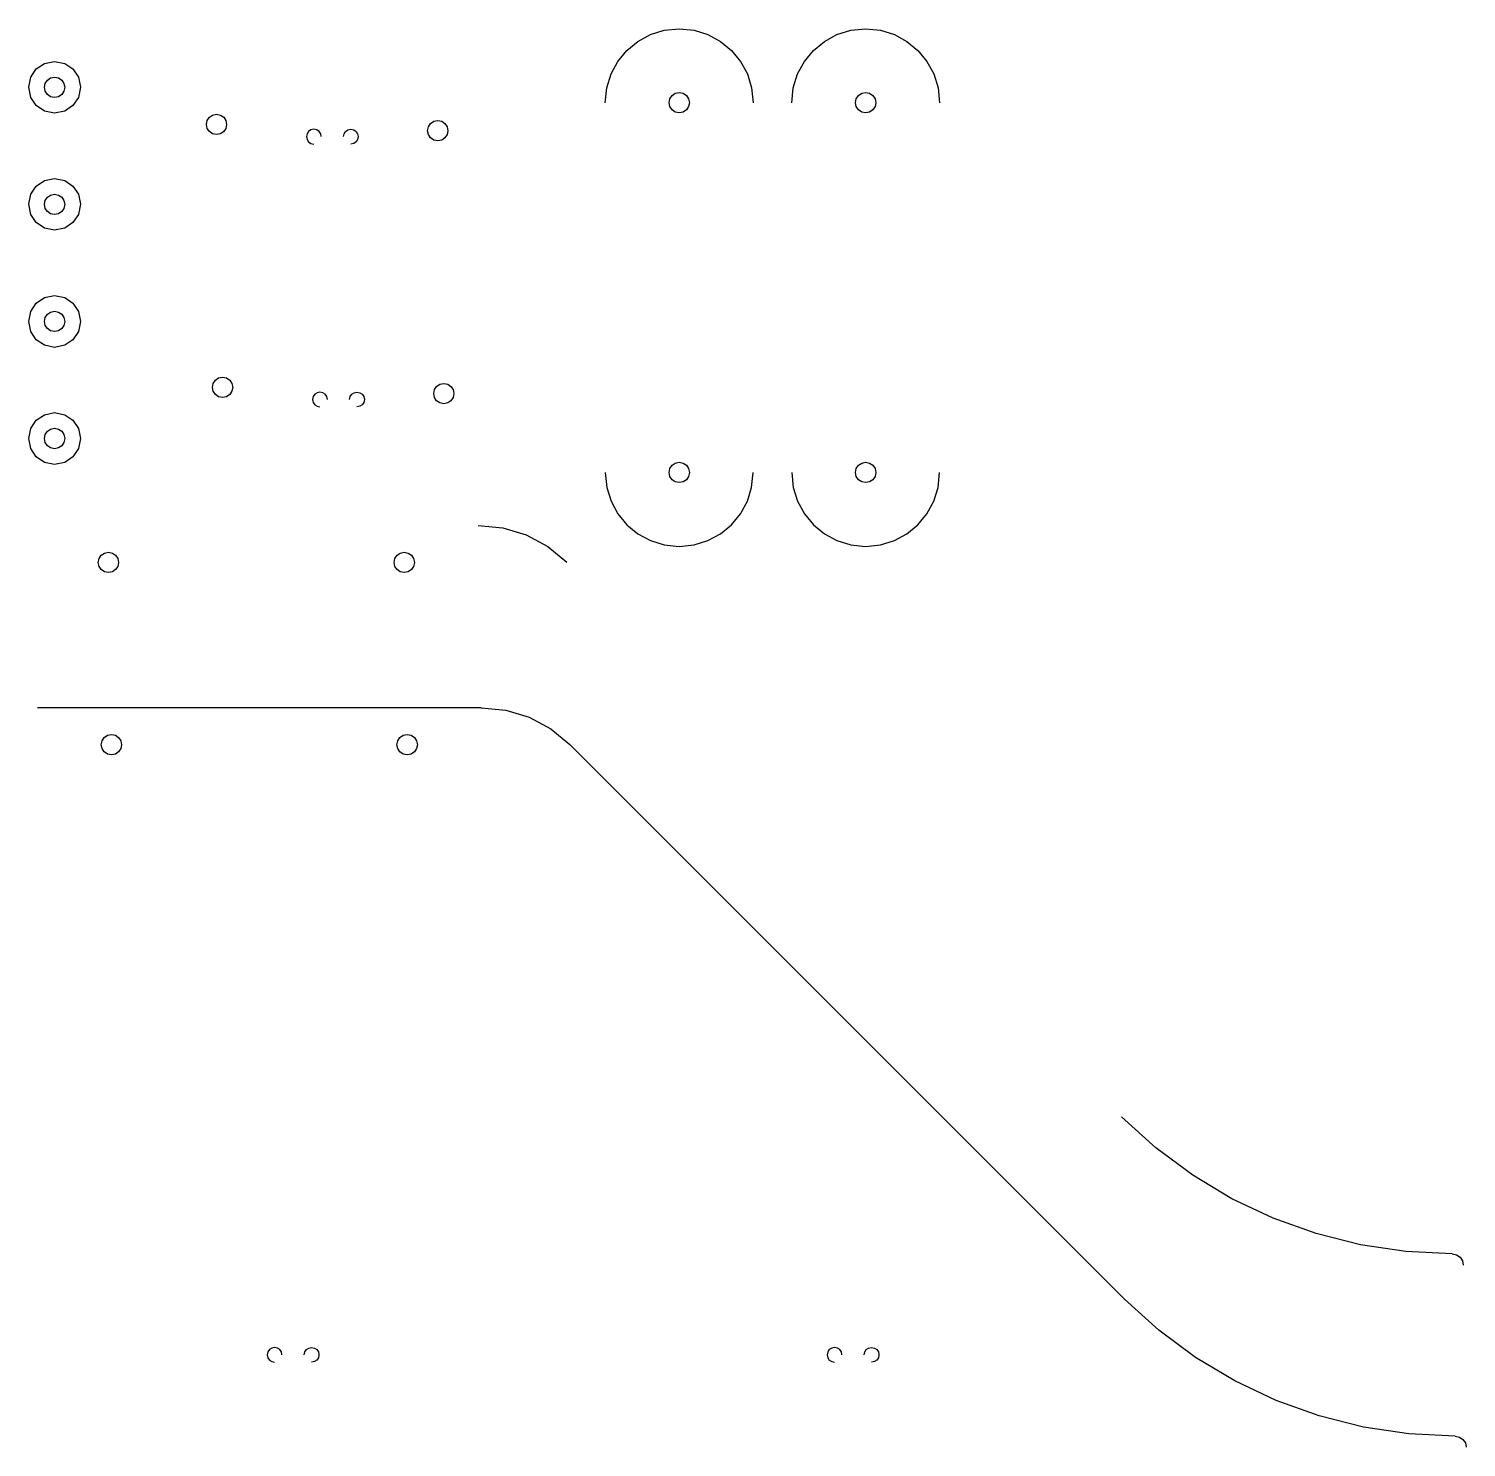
# Model space of a CAD drawing. Extents: x 0 to 15.3, y 0 to 15.1.
import ezdxf

# ---------------------------------------------------------------- set-up
doc = ezdxf.new("R2010")
doc.units = 0
doc.layers.get('0').update_dxf_attribs({"linetype": 'CONTINUOUS'})

msp = doc.modelspace()

# ---------------------------------------------------------------- linework, layer by layer
at = {"color": 1}
for points in [[(6.14, 14.317), (6.156, 14.476), (6.202, 14.624), (6.275, 14.757), (6.371, 14.874), (6.487, 14.97), (6.621, 15.043), (6.769, 15.089), (6.928, 15.104), (7.086, 15.089), (7.234, 15.043), (7.368, 14.97), (7.484, 14.874), (7.581, 14.757), (7.653, 14.624), (7.699, 14.476), (7.715, 14.317)], [(8.126, 14.317), (8.142, 14.476), (8.188, 14.624), (8.26, 14.757), (8.356, 14.874), (8.473, 14.97), (8.607, 15.043), (8.754, 15.089), (8.913, 15.104), (9.072, 15.089), (9.22, 15.043), (9.353, 14.97), (9.47, 14.874), (9.566, 14.757), (9.639, 14.624), (9.685, 14.476), (9.701, 14.317)], [(3.116, 13.956), (3.11, 13.987), (3.093, 14.012), (3.068, 14.028), (3.037, 14.035), (3.006, 14.028), (2.981, 14.012), (2.965, 13.987), (2.958, 13.956), (2.965, 13.925), (2.981, 13.9), (3.006, 13.883), (3.037, 13.877)], [(3.352, 13.956), (3.358, 13.987), (3.375, 14.012), (3.4, 14.028), (3.431, 14.035), (3.461, 14.028), (3.486, 14.012), (3.503, 13.987), (3.51, 13.956), (3.503, 13.925), (3.486, 13.9), (3.461, 13.883), (3.431, 13.877)], [(3.181, 11.156), (3.175, 11.187), (3.158, 11.212), (3.133, 11.229), (3.102, 11.235), (3.072, 11.229), (3.047, 11.212), (3.03, 11.187), (3.024, 11.156), (3.03, 11.126), (3.047, 11.101), (3.072, 11.084), (3.102, 11.078)], [(3.417, 11.156), (3.423, 11.187), (3.44, 11.212), (3.465, 11.229), (3.496, 11.235), (3.527, 11.229), (3.552, 11.212), (3.568, 11.187), (3.575, 11.156), (3.568, 11.126), (3.552, 11.101), (3.527, 11.084), (3.496, 11.078)], [(6.14, 10.38), (6.156, 10.221), (6.202, 10.074), (6.275, 9.94), (6.371, 9.823), (6.487, 9.727), (6.621, 9.655), (6.769, 9.609), (6.928, 9.593), (7.086, 9.609), (7.234, 9.655), (7.368, 9.727), (7.484, 9.823), (7.581, 9.94), (7.653, 10.074), (7.699, 10.221), (7.715, 10.38)], [(8.126, 10.38), (8.142, 10.221), (8.188, 10.074), (8.26, 9.94), (8.356, 9.823), (8.473, 9.727), (8.607, 9.655), (8.754, 9.609), (8.913, 9.593), (9.072, 9.609), (9.22, 9.655), (9.353, 9.727), (9.47, 9.823), (9.566, 9.94), (9.639, 10.074), (9.685, 10.221), (9.701, 10.38)], [(4.787, 9.815), (5.049, 9.789), (5.298, 9.714), (5.528, 9.591), (5.732, 9.424)], [(4.818, 7.875), (0.094, 7.875)], [(4.818, 7.875), (5.08, 7.849), (5.329, 7.773), (5.559, 7.65), (5.763, 7.483)], [(5.763, 7.483), (11.668, 1.578)], [(15.159, 2.059), (14.667, 2.084), (14.183, 2.156), (13.711, 2.275), (13.253, 2.439), (12.814, 2.646), (12.396, 2.896), (12.002, 3.187), (11.637, 3.518)], [(15.159, 2.059), (15.205, 2.05), (15.243, 2.025), (15.268, 1.987), (15.277, 1.941)], [(15.191, 0.119), (14.698, 0.143), (14.214, 0.215), (13.742, 0.334), (13.284, 0.498), (12.845, 0.706), (12.427, 0.956), (12.034, 1.247), (11.668, 1.578)], [(2.697, 0.985), (2.691, 1.016), (2.674, 1.041), (2.649, 1.057), (2.619, 1.064), (2.588, 1.057), (2.563, 1.041), (2.546, 1.016), (2.54, 0.985), (2.546, 0.954), (2.563, 0.929), (2.588, 0.912), (2.619, 0.906)], [(2.934, 0.985), (2.94, 1.016), (2.957, 1.041), (2.982, 1.057), (3.012, 1.064), (3.043, 1.057), (3.068, 1.041), (3.085, 1.016), (3.091, 0.985), (3.085, 0.954), (3.068, 0.929), (3.043, 0.912), (3.012, 0.906)], [(8.661, 0.985), (8.654, 1.016), (8.638, 1.041), (8.613, 1.057), (8.582, 1.064), (8.551, 1.057), (8.526, 1.041), (8.509, 1.016), (8.503, 0.985), (8.509, 0.954), (8.526, 0.929), (8.551, 0.912), (8.582, 0.906)], [(8.897, 0.985), (8.903, 1.016), (8.92, 1.041), (8.945, 1.057), (8.976, 1.064), (9.006, 1.057), (9.031, 1.041), (9.048, 1.016), (9.054, 0.985), (9.048, 0.954), (9.031, 0.929), (9.006, 0.912), (8.976, 0.906)], [(15.191, 0.119), (15.237, 0.109), (15.274, 0.084), (15.3, 0.047), (15.309, 0.001)]]:
    msp.add_lwpolyline(points, dxfattribs=at)
for points in [[(0.001, 14.481), (0.022, 14.588), (0.081, 14.676), (0.169, 14.735), (0.276, 14.757), (0.384, 14.735), (0.471, 14.676), (0.53, 14.588), (0.552, 14.481), (0.53, 14.374), (0.471, 14.286), (0.384, 14.227), (0.276, 14.205), (0.169, 14.227), (0.081, 14.286), (0.022, 14.374), (0.001, 14.481)], [(0.168, 14.481), (0.177, 14.523), (0.2, 14.558), (0.234, 14.581), (0.276, 14.589), (0.318, 14.581), (0.353, 14.558), (0.376, 14.523), (0.385, 14.481), (0.376, 14.439), (0.353, 14.404), (0.318, 14.381), (0.276, 14.373), (0.234, 14.381), (0.2, 14.404), (0.177, 14.439), (0.168, 14.481)], [(6.819, 14.317), (6.828, 14.359), (6.851, 14.394), (6.885, 14.417), (6.928, 14.425), (6.97, 14.417), (7.004, 14.394), (7.027, 14.359), (7.036, 14.317), (7.027, 14.275), (7.004, 14.241), (6.97, 14.217), (6.928, 14.209), (6.885, 14.217), (6.851, 14.241), (6.828, 14.275), (6.819, 14.317)], [(8.805, 14.317), (8.813, 14.359), (8.837, 14.394), (8.871, 14.417), (8.913, 14.425), (8.955, 14.417), (8.99, 14.394), (9.013, 14.359), (9.021, 14.317), (9.013, 14.275), (8.99, 14.241), (8.955, 14.217), (8.913, 14.209), (8.871, 14.217), (8.837, 14.241), (8.813, 14.275), (8.805, 14.317)], [(1.892, 14.086), (1.9, 14.128), (1.924, 14.162), (1.958, 14.186), (2, 14.194), (2.042, 14.186), (2.077, 14.162), (2.1, 14.128), (2.108, 14.086), (2.1, 14.044), (2.077, 14.009), (2.042, 13.986), (2, 13.978), (1.958, 13.986), (1.924, 14.009), (1.9, 14.044), (1.892, 14.086)], [(4.247, 14.019), (4.256, 14.061), (4.279, 14.096), (4.314, 14.119), (4.356, 14.127), (4.398, 14.119), (4.432, 14.096), (4.455, 14.061), (4.464, 14.019), (4.455, 13.977), (4.432, 13.943), (4.398, 13.919), (4.356, 13.911), (4.314, 13.919), (4.279, 13.943), (4.256, 13.977), (4.247, 14.019)], [(0.001, 13.235), (0.022, 13.342), (0.081, 13.429), (0.169, 13.488), (0.276, 13.51), (0.384, 13.488), (0.471, 13.429), (0.53, 13.342), (0.552, 13.235), (0.53, 13.127), (0.471, 13.04), (0.384, 12.981), (0.276, 12.959), (0.169, 12.981), (0.081, 13.04), (0.022, 13.127), (0.001, 13.235)], [(0.168, 13.235), (0.177, 13.277), (0.2, 13.311), (0.234, 13.334), (0.276, 13.343), (0.318, 13.334), (0.353, 13.311), (0.376, 13.277), (0.385, 13.235), (0.376, 13.192), (0.353, 13.158), (0.318, 13.135), (0.276, 13.126), (0.234, 13.135), (0.2, 13.158), (0.177, 13.192), (0.168, 13.235)], [(0.001, 11.988), (0.022, 12.095), (0.081, 12.183), (0.169, 12.242), (0.276, 12.264), (0.384, 12.242), (0.471, 12.183), (0.53, 12.095), (0.552, 11.988), (0.53, 11.881), (0.471, 11.793), (0.384, 11.734), (0.276, 11.712), (0.169, 11.734), (0.081, 11.793), (0.022, 11.881), (0.001, 11.988)], [(0.168, 11.988), (0.177, 12.03), (0.2, 12.065), (0.234, 12.088), (0.276, 12.096), (0.318, 12.088), (0.353, 12.065), (0.376, 12.03), (0.385, 11.988), (0.376, 11.946), (0.353, 11.911), (0.318, 11.888), (0.276, 11.88), (0.234, 11.888), (0.2, 11.911), (0.177, 11.946), (0.168, 11.988)], [(1.957, 11.286), (1.966, 11.328), (1.989, 11.363), (2.023, 11.386), (2.065, 11.394), (2.107, 11.386), (2.142, 11.363), (2.165, 11.328), (2.174, 11.286), (2.165, 11.244), (2.142, 11.21), (2.107, 11.186), (2.065, 11.178), (2.023, 11.186), (1.989, 11.21), (1.966, 11.244), (1.957, 11.286)], [(4.313, 11.22), (4.321, 11.262), (4.344, 11.296), (4.379, 11.319), (4.421, 11.328), (4.463, 11.319), (4.497, 11.296), (4.521, 11.262), (4.529, 11.22), (4.521, 11.177), (4.497, 11.143), (4.463, 11.12), (4.421, 11.111), (4.379, 11.12), (4.344, 11.143), (4.321, 11.177), (4.313, 11.22)], [(0.001, 10.741), (0.022, 10.848), (0.081, 10.936), (0.169, 10.995), (0.276, 11.017), (0.384, 10.995), (0.471, 10.936), (0.53, 10.848), (0.552, 10.741), (0.53, 10.634), (0.471, 10.546), (0.384, 10.487), (0.276, 10.466), (0.169, 10.487), (0.081, 10.546), (0.022, 10.634), (0.001, 10.741)], [(0.168, 10.741), (0.177, 10.783), (0.2, 10.818), (0.234, 10.841), (0.276, 10.85), (0.318, 10.841), (0.353, 10.818), (0.376, 10.783), (0.385, 10.741), (0.376, 10.699), (0.353, 10.665), (0.318, 10.642), (0.276, 10.633), (0.234, 10.642), (0.2, 10.665), (0.177, 10.699), (0.168, 10.741)], [(6.819, 10.38), (6.828, 10.422), (6.851, 10.457), (6.885, 10.48), (6.928, 10.488), (6.97, 10.48), (7.004, 10.457), (7.027, 10.422), (7.036, 10.38), (7.027, 10.338), (7.004, 10.303), (6.97, 10.28), (6.928, 10.272), (6.885, 10.28), (6.851, 10.303), (6.828, 10.338), (6.819, 10.38)], [(8.805, 10.38), (8.813, 10.422), (8.837, 10.457), (8.871, 10.48), (8.913, 10.488), (8.955, 10.48), (8.99, 10.457), (9.013, 10.422), (9.021, 10.38), (9.013, 10.338), (8.99, 10.303), (8.955, 10.28), (8.913, 10.272), (8.871, 10.28), (8.837, 10.303), (8.813, 10.338), (8.805, 10.38)], [(0.958, 9.422), (0.949, 9.379), (0.926, 9.345), (0.892, 9.322), (0.85, 9.313), (0.808, 9.322), (0.773, 9.345), (0.75, 9.379), (0.741, 9.422), (0.75, 9.464), (0.773, 9.498), (0.808, 9.521), (0.85, 9.53), (0.892, 9.521), (0.926, 9.498), (0.949, 9.464), (0.958, 9.422)], [(4.108, 9.422), (4.099, 9.379), (4.076, 9.345), (4.041, 9.322), (3.999, 9.313), (3.957, 9.322), (3.923, 9.345), (3.9, 9.379), (3.891, 9.422), (3.9, 9.464), (3.923, 9.498), (3.957, 9.521), (3.999, 9.53), (4.041, 9.521), (4.076, 9.498), (4.099, 9.464), (4.108, 9.422)], [(0.989, 7.481), (0.981, 7.439), (0.958, 7.404), (0.923, 7.381), (0.881, 7.373), (0.839, 7.381), (0.804, 7.404), (0.781, 7.439), (0.773, 7.481), (0.781, 7.523), (0.804, 7.557), (0.839, 7.581), (0.881, 7.589), (0.923, 7.581), (0.958, 7.557), (0.981, 7.523), (0.989, 7.481)], [(4.139, 7.481), (4.13, 7.439), (4.107, 7.404), (4.073, 7.381), (4.031, 7.373), (3.989, 7.381), (3.954, 7.404), (3.931, 7.439), (3.922, 7.481), (3.931, 7.523), (3.954, 7.557), (3.989, 7.581), (4.031, 7.589), (4.073, 7.581), (4.107, 7.557), (4.13, 7.523), (4.139, 7.481)]]:
    msp.add_lwpolyline(points, close=True, dxfattribs=at)

doc.saveas('drawing.dxf')
